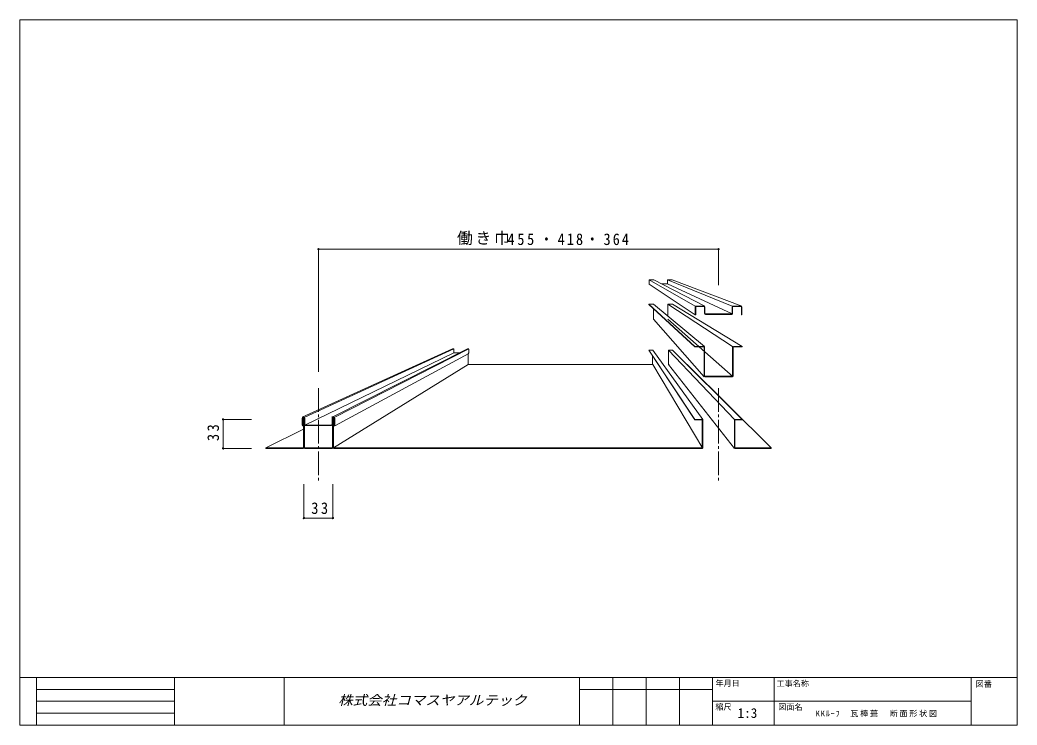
# Model space of a CAD drawing. Units: millimetres at full size, sheet at 1:3. Extents: x -567 to 567, y -401 to 401.
import ezdxf
from ezdxf.enums import TextEntityAlignment as Align

# ---------------------------------------------------------------- set-up
doc = ezdxf.new("R2010")
doc.units = ezdxf.units.MM
doc.header["$LTSCALE"] = 3
doc.header["$PDMODE"] = 32
doc.header["$PDSIZE"] = 1.5
doc.linetypes.add('CHAIN2', pattern=[12, 9, -1, 1, -1])
doc.layers.add('0-0_0', color=5, linetype='Continuous', lineweight=18)
doc.layers.add('0-3_LAYER004', color=7, linetype='Continuous', lineweight=18)
doc.styles.add('HG丸ｺﾞｼｯｸM-PRO', font='')
doc.styles.add('ＭＳ ゴシック', font='')
doc.styles.get('HG丸ｺﾞｼｯｸM-PRO').set_extended_font_data('HG丸ｺﾞｼｯｸM-PRO')
doc.styles.get('ＭＳ ゴシック').set_extended_font_data('MS Gothic')

msp = doc.modelspace()

# ---------------------------------------------------------------- linework, layer by layer
at = {"layer": '0-0_0', "color": 4}
for p, q in [((-227.5, 140.298), (227.5, 140.298)), ((-227.5, 140.298), (-227.5, 0.913)), ((227.5, 140.298), (227.5, 99.23)), ((-227.5, 25.584), (-227.5, 15.745)), ((211, 26.954), (211, 13.384)), ((244, 26.954), (244, 13.384)), ((-336.015, -86.298), (-336.015, -53.298)), ((-336.015, -53.298), (-303.499, -53.298)), ((-336.015, -86.298), (-303.499, -86.298)), ((-244, -165.52), (-244, -126.832)), ((-211, -165.52), (-211, -126.832)), ((-244, -165.52), (-211, -165.52))]:
    msp.add_line(p, q, dxfattribs=at)
at = {"layer": '0-0_0', "color": 7}
for p, q in [((148.417, 105.433), (201, 75.6)), ((148.417, 104.933), (148.417, 100.433)), ((153.417, 105.433), (148.917, 105.433)), ((153.917, 105.433), (212, 75.6)), ((243, 75.6), (169.417, 105.433)), ((169.417, 104.933), (169.417, 101.183)), ((174.417, 105.433), (169.917, 105.433)), ((174.917, 105.433), (254, 75.6)), ((201, 65.6), (148.417, 100.433)), ((169.167, 100.933), (162.678, 100.933)), ((243, 66.6), (169.417, 100.933)), ((148.167, 77.734), (200.5, 29.651)), ((148.167, 77.734), (148.167, 77.484)), ((153.167, 77.734), (148.167, 77.734)), ((148.167, 77.484), (200.5, 29.151)), ((153.417, 60.984), (153.417, 72.635)), ((211.5, 29.651), (153.667, 77.734)), ((169.667, 77.734), (243.5, 29.651)), ((169.667, 64.432), (169.667, 77.234)), ((170.167, 77.734), (175.167, 77.734)), ((254.5, 29.651), (175.167, 77.734)), ((211, -4.849), (153.417, 60.484)), ((169.917, 60.484), (244, -4.849)), ((-75.083, 26.785), (-246, -50.798)), ((-73.583, 26.785), (-243, -50.798)), ((-212, -50.798), (-58.083, 26.785)), ((-56.583, 26.785), (-209, -50.798)), ((-74.583, 26.785), (-74.083, 26.785)), ((-73.583, 26.285), (-73.583, 22.535)), ((-57.083, 26.785), (-57.583, 26.785)), ((-56.583, 22.285), (-56.583, 26.285)), ((200.5, -53.298), (148.167, 25.535)), ((148.167, 25.535), (148.167, 25.285)), ((152.667, 25.535), (148.167, 25.535)), ((148.167, 25.285), (200.5, -53.798)), ((152.667, 25.535), (209.5, -53.298)), ((170.667, 25.535), (245.5, -53.298)), ((170.667, 9.535), (170.667, 25.285)), ((170.917, 25.535), (175.167, 25.535)), ((175.167, 25.535), (254.5, -53.298)), ((-243, -59.798), (-73.583, 22.285)), ((-209, -60.798), (-56.583, 21.785)), ((-67.011, 22.285), (-73.333, 22.285)), ((-57.333, 9.535), (-57.333, 21.379)), ((152.417, 9.285), (152.417, 18.863)), ((-57.333, 9.285), (-210.5, -85.798)), ((-57.083, 9.285), (152.417, 9.285)), ((209.5, -86.298), (152.667, 9.035)), ((245.5, -86.298), (170.667, 9.035)), ((-244.5, -64.467), (-287.5, -85.798)), ((-391.077, -346.95), (-391.077, -400.95))]:
    msp.add_line(p, q, dxfattribs=at)
at = {"layer": '0-0_0'}
for p, q in [((201, 74.6), (201, 65.6)), ((201.5, 74.6), (201.5, 65.6)), ((211, 75.6), (202, 75.6)), ((211, 75.1), (202, 75.1)), ((211.5, 67.1), (211.5, 74.6)), ((212, 74.6), (212, 67.1)), ((243, 74.6), (243, 67.1)), ((243.5, 74.6), (243.5, 67.1)), ((253, 75.6), (244, 75.6)), ((244, 75.1), (253, 75.1)), ((253.5, 74.6), (253.5, 65.6)), ((254, 74.6), (254, 65.6)), ((201, 65.6), (201.5, 65.6)), ((242.5, 66.6), (212.5, 66.6)), ((242.5, 66.1), (212.5, 66.1)), ((253.5, 65.6), (254, 65.6)), ((200.5, 29.651), (200.5, 29.151)), ((210.5, 29.651), (200.5, 29.651)), ((210.5, 29.151), (200.5, 29.151)), ((211, -3.849), (211, 28.651)), ((211.5, -3.849), (211.5, 28.651)), ((243.5, -3.849), (243.5, 28.651)), ((244, -3.849), (244, 28.651)), ((244.5, 29.651), (254.5, 29.651)), ((244.5, 29.151), (254.5, 29.151)), ((254.5, 29.651), (254.5, 29.151)), ((212, -4.349), (243, -4.349)), ((212, -4.849), (243, -4.849)), ((-246, -59.798), (-246, -51.798)), ((-245.5, -59.798), (-245.5, -51.798)), ((-245, -50.798), (-244, -50.798)), ((-245, -51.298), (-244, -51.298)), ((-245, -60.298), (-245, -51.298)), ((-244.5, -85.298), (-244.5, -51.298)), ((-244, -85.298), (-244, -51.298)), ((-243.5, -59.298), (-243.5, -51.798)), ((-243.5, -85.298), (-243.5, -53.298)), ((-243, -51.798), (-243, -59.298)), ((-210, -50.798), (-212.272, -50.798)), ((-212, -50.114), (-212, -59.298)), ((-211.5, -51.798), (-211.5, -59.298)), ((-211.5, -59.298), (-211.5, -51.798)), ((-211.5, -85.298), (-211.5, -53.298)), ((-210, -51.298), (-211, -51.298)), ((-211, -85.298), (-211, -51.298)), ((-211, -85.298), (-211, -53.798)), ((-210.5, -85.298), (-210.5, -51.298)), ((-210, -60.298), (-210, -51.298)), ((-209.5, -59.798), (-209.5, -51.798)), ((-209, -59.798), (-209, -51.798)), ((200.5, -53.298), (200.5, -53.798)), ((209, -53.298), (200.5, -53.298)), ((209.5, -85.798), (209.5, -53.798)), ((245.5, -85.298), (245.5, -53.798)), ((246, -53.298), (254.5, -53.298)), ((246, -85.298), (246, -54.298)), ((246.5, -53.798), (254.5, -53.798)), ((254.5, -53.298), (254.5, -53.798)), ((-245, -60.298), (-244.5, -60.298)), ((-245, -60.798), (-244.5, -60.798)), ((-212.5, -59.798), (-242.5, -59.798)), ((-212.5, -60.298), (-242.5, -60.298)), ((-210, -60.298), (-210.5, -60.298)), ((-210, -60.798), (-210.5, -60.798)), ((-245, -85.798), (-287.5, -85.798)), ((-287.5, -85.798), (-287.5, -86.298)), ((-245, -86.298), (-287.5, -86.298)), ((-243, -85.798), (-212, -85.798)), ((-243, -86.298), (-212, -86.298)), ((-210, -85.798), (209, -85.798)), ((-210, -86.298), (209, -86.298)), ((246.5, -85.798), (287.5, -85.798)), ((246.5, -86.298), (287.5, -86.298)), ((287.5, -85.798), (287.5, -86.298))]:
    msp.add_line(p, q, dxfattribs=at)
at = {"layer": '0-0_0', "color": 4, "linetype": 'CHAIN2'}
for p, q in [((-227.5, -17.818), (-227.5, -123.307)), ((227.5, -17.818), (227.5, -123.307))]:
    msp.add_line(p, q, dxfattribs=at)
at = {"layer": '0-0_0', "color": 7}
msp.add_lwpolyline([(191.771, 9.035), (191.919, 9.035), (287.5, -85.798)], dxfattribs=at)
at = {"layer": '0-0_0'}
msp.add_lwpolyline([(209, -85.798), (209, -53.798), (200.5, -53.798)], dxfattribs=at)
at = {"layer": '0-0_0', "color": 7}
for centre, radius, start, end in [((148.917, 104.933), 0.5, 90, 180), ((153.417, 104.933), 0.5, 0, 90), ((169.917, 104.933), 0.5, 90, 180), ((169.167, 101.183), 0.25, 270, 0), ((153.167, 77.234), 0.5, 0, 90), ((170.167, 77.234), 0.5, 90, 180), ((153.917, 60.984), 0.5, 180, 270), ((-74.083, 26.285), 0.5, 0, 90), ((-57.083, 26.285), 0.5, 0, 90), ((170.917, 25.285), 0.25, 90, 180), ((-73.333, 22.535), 0.25, 180, 270), ((-57.083, 22.285), 0.5, 270, 0), ((-57.083, 9.535), 0.25, 180, 270), ((171.167, 9.535), 0.5, 180, 270)]:
    msp.add_arc(centre, radius, start, end, dxfattribs=at)
at = {"layer": '0-0_0'}
for centre, radius, start, end in [((202, 74.6), 1, 90, 180), ((202, 74.6), 0.5, 90, 180), ((211, 74.6), 1, 0, 90), ((211, 74.6), 0.5, 0, 90), ((244, 74.6), 1, 90, 180), ((244, 74.6), 0.5, 90, 180), ((253, 74.6), 1, 0, 90), ((253, 74.6), 0.5, 0, 90), ((212.5, 67.1), 1, 180, 270), ((212.5, 67.1), 0.5, 180, 270), ((242.5, 67.1), 0.5, 270, 0), ((242.5, 67.1), 1, 270, 0), ((210.5, 28.651), 1, 0, 90), ((210.5, 28.651), 0.5, 0, 90), ((244.5, 28.651), 1, 90, 180), ((244.5, 28.651), 0.5, 90, 180), ((212, -3.849), 1, 180, 270), ((212, -3.849), 0.5, 180, 270), ((243, -3.849), 0.5, 270, 0), ((243, -3.849), 1, 270, 0), ((-245, -51.798), 1, 90, 180), ((-245, -51.798), 0.5, 90, 180), ((-244, -51.798), 1, 0, 90), ((-244, -51.798), 0.5, 0, 90), ((-211, -51.798), 1, 90, 180), ((-211, -51.798), 0.5, 90, 180), ((-210, -51.798), 1, 0, 90), ((-210, -51.798), 0.5, 0, 90), ((209, -53.798), 0.5, 0, 90), ((246, -53.798), 0.5, 90, 180), ((246.5, -54.298), 0.5, 90, 180), ((-245, -59.798), 1, 180, 270), ((-245, -59.798), 0.5, 180, 270), ((-242.5, -59.298), 1, 180, 270), ((-242.5, -59.298), 0.5, 180, 270), ((-212.5, -59.298), 0.5, 270, 0), ((-212.5, -59.298), 1, 270, 0), ((-210, -59.798), 1, 270, 0), ((-210, -59.798), 0.5, 270, 0), ((-245, -85.298), 1, 270, 0), ((-245, -85.298), 0.5, 270, 0), ((-243, -85.298), 1, 180, 270), ((-243, -85.298), 0.5, 180, 270), ((-243, -85.298), 0.5, 180, 270), ((-212, -85.298), 0.5, 270, 0), ((-212, -85.298), 1, 270, 0), ((-210, -85.298), 1, 180, 270), ((-210, -85.298), 0.5, 180, 270), ((209, -85.798), 0.5, 270, 0), ((246.5, -85.298), 1, 180, 270), ((246.5, -85.298), 0.5, 180, 270)]:
    msp.add_arc(centre, radius, start, end, dxfattribs=at)
at = {"layer": '0-0_0', "color": 4}
for p in [(-227.5, 140.298), (227.5, 140.298), (-336.015, -53.298), (-336.015, -86.298), (-244, -165.52), (-211, -165.52)]:
    msp.add_point(p, dxfattribs=at)
at = {"layer": '0-3_LAYER004'}
for p, q in [((-567, -346.95), (567, -346.95)), ((-548.1, -346.95), (-548.1, -400.95)), ((-266.54, -346.95), (-266.54, -400.95)), ((69.525, -346.95), (69.525, -400.95)), ((107.325, -346.95), (107.325, -400.95)), ((145.125, -346.95), (145.125, -400.95)), ((182.925, -346.95), (182.925, -400.95)), ((220.725, -346.95), (220.725, -400.95)), ((290.925, -346.95), (290.925, -400.95)), ((514.857, -346.95), (514.857, -400.95)), ((-548.1, -360.45), (-391.077, -360.45)), ((220.725, -360.45), (69.525, -360.45)), ((-548.1, -373.95), (-391.077, -373.95)), ((514.857, -373.95), (220.725, -373.95)), ((-548.1, -387.45), (-391.077, -387.45))]:
    msp.add_line(p, q, dxfattribs=at)
msp.add_lwpolyline([(-567, 400.95), (567, 400.95), (567, -400.95), (-567, -400.95)], close=True, dxfattribs=at)

# ---------------------------------------------------------------- texts
at = {"layer": '0-0_0', "color": 3, "style": 'HG丸ｺﾞｼｯｸM-PRO', "oblique": 15, "width": 1.1}
msp.add_text('株式会社コマスヤアルテック', height=11, dxfattribs=at).set_placement((-205.007, -381.45), align=Align.BOTTOM_LEFT)
at = {"layer": '0-0_0', "color": 7, "attachment_point": 7, "style": 'ＭＳ ゴシック'}
for s, insert, char_height in [('\\T1.17;働き巾', (-70, 144.798), 13.2), ('\\T1.38;\\W0.9;455', (-12.5, 144.798), 13.2), ('\\T1.29;\\W0.9;・418・364', (23.625, 144.798), 13.2), ('\\T1.36;\\W0.9;33', (-235.625, -161.02), 13.2), ('\\T1.21;KKﾙｰﾌ\u3000瓦棒葺\u3000断面形状図', (338.016, -391.95), 6.598)]:
    msp.add_mtext(s, dxfattribs=dict(at, insert=insert, char_height=char_height))
at = {"layer": '0-0_0', "color": 7, "insert": (-340.515, -77.923), "char_height": 13.2, "attachment_point": 7, "rotation": 90, "style": 'ＭＳ ゴシック'}
msp.add_mtext('\\T1.36;\\W0.9;33', dxfattribs=at)
at = {"layer": '0-3_LAYER004', "style": 'ＭＳ ゴシック'}
for s, height, p in [('年月日', 6.598, (224, -358.65)), ('工事名称', 6.598, (293.4, -359.05)), ('図番', 6.598, (520, -359.55)), ('縮尺', 6.598, (223.9, -385.65)), ('1:3', 11, (249.15, -396.05)), ('図面名', 6.598, (295.3, -385.65))]:
    msp.add_text(s, height=height, dxfattribs=at).set_placement(p, align=Align.BOTTOM_LEFT)

doc.saveas('drawing.dxf')
